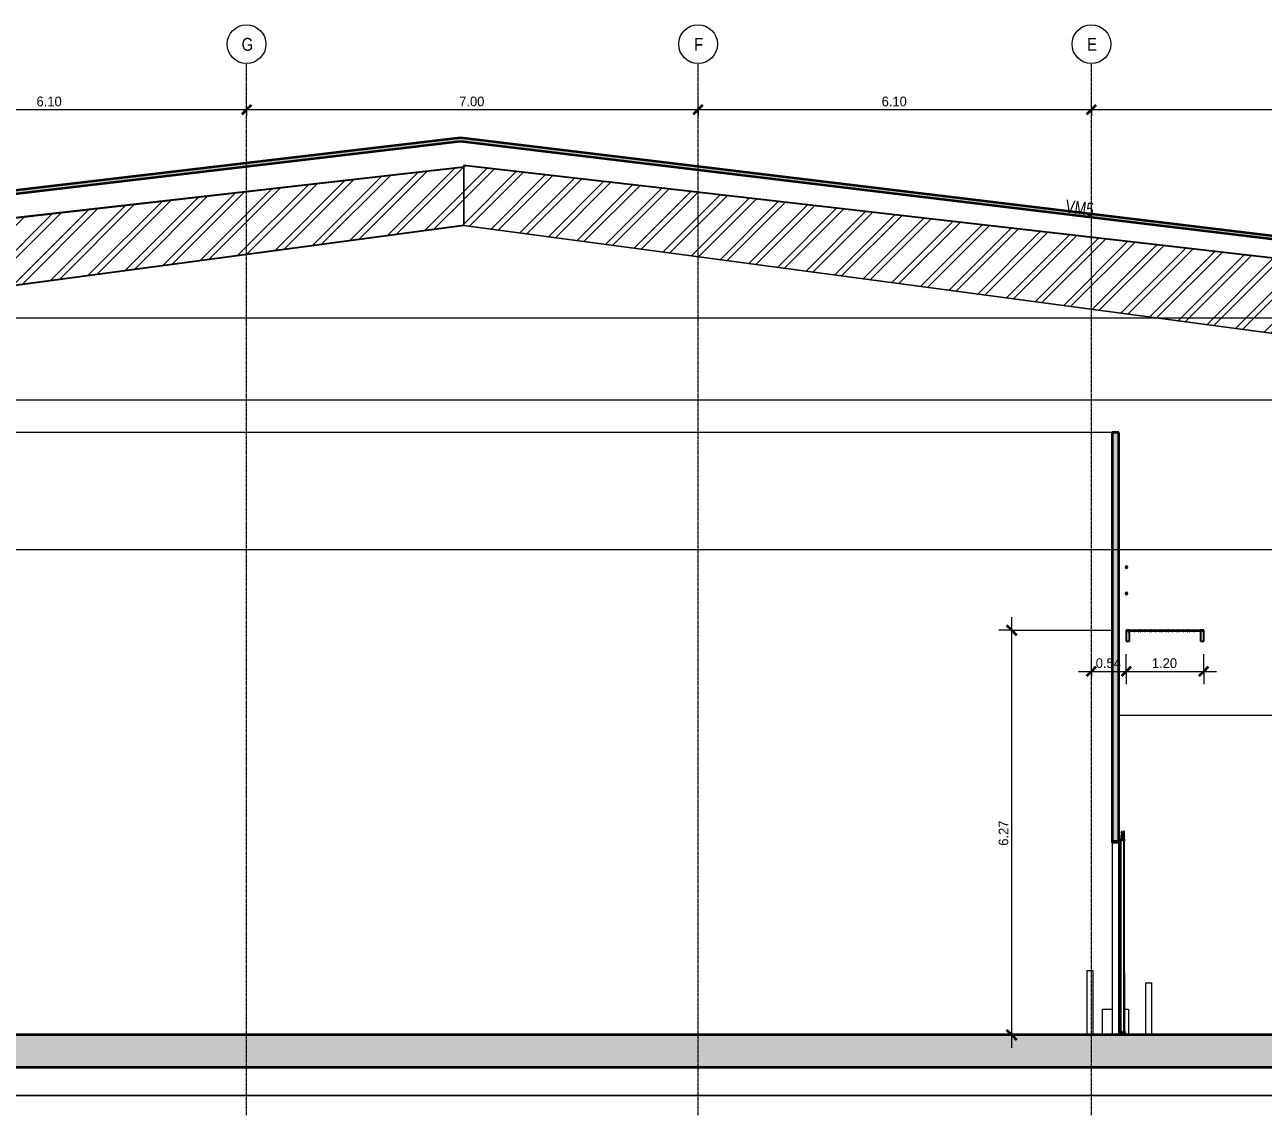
# Model space of a CAD drawing. Header units: centimetres. Extents: x -6646 to 16699, y -115 to 1717.
# Drawn here: x 3428 to 5347, y -30 to 1659 of the extents above; entities that cross this region are included whole.
import ezdxf

# ---------------------------------------------------------------- set-up
doc = ezdxf.new("R2010")
doc.units = ezdxf.units.CM
doc.linetypes.add('Centre', pattern=[3.175, 0.635, -0.475, 1.59, -0.475])
doc.linetypes.add('Grid Line', pattern=[2.2225, 1.27, -0.3175, 0.3175, -0.3175])
for name, color, linetype, lineweight in [('A-ANNO-DIMS', 7, 'Continuous', 9), ('A-ANNO-DIMS-100', 7, 'Continuous', 9), ('A-CLNG', 7, 'Continuous', 9), ('A-DOOR', 7, 'Continuous', 9), ('A-FLOR', 7, 'Continuous', 9), ('A-FLOR-HRAL', 7, 'Continuous', 9), ('A-FLOR-LEVL', 7, 'Continuous', 9), ('A-FLOR-PATT', 7, 'Continuous', 35), ('A-GENM', 7, 'Continuous', 9), ('A-ROOF', 7, 'Continuous', 9), ('A-ROOF-PATT', 7, 'Continuous', 35), ('A-WALL', 7, 'Continuous', 9), ('A-WALL-PATT', 7, 'Continuous', 35), ('C-BLDG-PADS', 7, 'Continuous', 9), ('I-WALL', 7, 'Continuous', 9), ('S-BEAM', 7, 'Continuous', 9), ('S-BEAM-IDEN', 7, 'Continuous', 18), ('S-GRID', 7, 'Continuous', 9), ('S-GRID-IDEN', 7, 'Continuous', 9)]:
    doc.layers.add(name, color=color, linetype=linetype, lineweight=lineweight)
doc.styles.add('Century Gothic_1', font='GOTHIC.TTF', dxfattribs={"height": 15})
doc.styles.add('Century Gothic_2', font='GOTHIC.TTF', dxfattribs={"width": 0.8, "height": 20})
doc.styles.add('Saira Condensed', font='SairaCondensed-Regular.ttf', dxfattribs={"height": 20})
doc.dimstyles.new('FCA_N_Cotas_E100', dxfattribs={"dimscale": 30.48, "dimtxt": 15.662524, "dimasz": 0.492126, "dimexe": 0.656168, "dimexo": 0.656168, "dimgap": 0.032808, "dimtad": 1, "dimlfac": 0.01, "dimrnd": 0.01, "dimzin": 0, "dimdsep": 46, "dimtxsty": 'Century Gothic_1', "dimblk1": 'OBLIQUE', "dimblk2": 'OBLIQUE', "dimsah": 1, "dimcen": 0.09, "dimdle": 0.656168, "dimadec": 3, "dimazin": 2, "dimtfac": 1, "dimtdec": 4, "dimtix": 1, "dimtmove": 0, "dimatfit": 3, "dimfxl": 1, "dimtvp": 1, "dimtolj": 1, "dimtzin": 0, "dimarcsym": 2})
pattern_1 = [(45, (8239.84, 0), (-25.14472, 25.14472), []), (45, (8239.84, 38.1), (-25.14472, 25.14472), [])]

# ---------------------------------------------------------------- blocks, each defined once
blk = doc.blocks.new('Doors-Door-sets- LAHET-LAH010005 - 2_10 x 3_00-1584137-Elevación Eje 21')
at = {"layer": 'A-DOOR', "color": 254, "true_color": 0xe5e5e5}
for p, q in [((-3112.3, 403.8), (-3113.1, 402.3)), ((-3112.3, 405), (-3112.7, 405)), ((-3112.7, 405), (-3112.7, 404.5)), ((-3112.7, 404.5), (-3112.3, 404.5)), ((-3112.6, 402.3), (-3111.8, 403.8)), ((-3112.3, 406), (-3112.3, 403.8)), ((-3111.8, 406), (-3112.3, 406)), ((-3111.8, 403.8), (-3111.8, 406)), ((-3110.4, 405), (-3111.8, 405)), ((-3111.8, 404.5), (-3110.4, 404.5)), ((-3108.8, 406.6), (-3110.4, 405.9)), ((-3110.4, 405.9), (-3110.4, 403.6)), ((-3110.2, 403.5), (-3108.9, 403)), ((-3108.8, 406.6), (-3108.8, 403.2)), ((-3126.8, 392.1), (-3126.8, 94)), ((-3126.7, 392), (-3126.7, 392.2)), ((-3116.2, 392), (-3116.2, 392.2)), ((-3116.1, 394.9), (-3116.1, 97.5)), ((-3116.1, 94), (-3116.1, 392.1)), ((-3115.1, 393.6), (-3115.1, 97.5)), ((-3115, 393.8), (-3115, 396)), ((-3113.6, 393.4), (-3113.6, 190.1)), ((-3113.1, 395.7), (-3113.4, 395.7)), ((-3113.1, 402.3), (-3113.1, 396.6)), ((-3113.1, 395.4), (-3113.1, 395.7)), ((-3113.1, 395.4), (-3113.1, 395.7)), ((-3112.6, 398.6), (-3112.6, 402.3)), ((-3108, 398.6), (-3112.6, 398.6)), ((-3109.4, 398.6), (-3109.4, 400.5)), ((-3108.4, 395.7), (-3108.4, 395.4)), ((-3108.1, 395.7), (-3108.4, 395.7)), ((-3108, 400.5), (-3108.1, 400.5)), ((-3108.1, 395.7), (-3108.1, 395.8)), ((-3108, 400.5), (-3108, 398.6)), ((-3108, 396.6), (-3108, 398.6)), ((-3107.8, 396.4), (-3107.9, 396.4)), ((-3107.6, 394.9), (-3107.6, 394.7)), ((-3107.6, 190.1), (-3107.6, 394.9)), ((-3115.6, 97.5), (-3115.1, 97.5)), ((-3113.6, 97.5), (-3115.1, 97.5)), ((-3113.6, 99), (-3113.6, 99.5)), ((-3113.6, 97.5), (-3113.6, 97.6)), ((-3106.9, 96.5), (-3108.5, 94.9)), ((-3106, 96.5), (-3106.9, 96.5)), ((-3104.1, 94.9), (-3106, 96.5)), ((-3108.5, 94.9), (-3108.5, 94)), ((-3108.2, 94), (-3108.2, 94.6)), ((-3108.2, 94.6), (-3104.4, 94.6)), ((-3104.4, 94.6), (-3104.4, 94)), ((-3104.1, 94), (-3104.1, 94.9))]:
    blk.add_line(p, q, dxfattribs=at)
at = {"layer": 'A-DOOR', "color": 254, "lineweight": 25, "true_color": 0xcccccc}
for p, q in [((-3112.4, 408.1), (-3112.4, 407.2)), ((-3110.9, 403.7), (-3112.3, 402.5)), ((-3111.4, 408.3), (-3112.2, 408.3)), ((-3112.2, 407.1), (-3109, 407.1)), ((-3112.1, 407.5), (-3112.1, 408.1)), ((-3112.1, 408.1), (-3111.4, 408.1)), ((-3108.9, 407.5), (-3112.1, 407.5)), ((-3111.4, 408.1), (-3111.4, 408.3)), ((-3110.4, 403.7), (-3110.9, 403.7)), ((-3109, 402.5), (-3110.4, 403.7)), ((-3108.9, 408.3), (-3109.5, 408.3)), ((-3109.5, 408.3), (-3109.5, 408.1)), ((-3109.5, 408.1), (-3108.9, 408.1)), ((-3108.8, 403.5), (-3109, 402.5)), ((-3108.9, 408.7), (-3108.9, 408.3)), ((-3108.9, 408.1), (-3108.9, 407.5)), ((-3108.8, 406.9), (-3108.8, 403.5)), ((-3108.4, 409), (-3108.7, 409)), ((-3108, 407.1), (-3108.2, 408.8)), ((-3108, 402.8), (-3108, 407.1)), ((-3126.5, 397), (-3126.8, 396)), ((-3126.8, 396), (-3126.8, 392.1)), ((-3126.7, 396), (-3126.4, 397)), ((-3126.7, 392.2), (-3126.7, 396)), ((-3126.7, 392), (-3116.2, 392)), ((-3116.3, 392.1), (-3126.6, 392.1)), ((-3126.4, 397), (-3126.5, 397)), ((-3116.3, 401), (-3116.4, 401)), ((-3116.4, 401), (-3116.2, 400)), ((-3116.1, 400), (-3116.3, 401)), ((-3116.2, 400), (-3116.2, 392.2)), ((-3116.1, 392.1), (-3116.1, 400)), ((-3113.6, 396.1), (-3115.1, 396.1)), ((-3115.1, 393.6), (-3113.6, 393.6)), ((-3115, 396), (-3113.7, 396)), ((-3113.7, 393.8), (-3115, 393.8)), ((-3113.7, 396), (-3113.7, 393.8)), ((-3113.6, 396.5), (-3113.6, 395.1)), ((-3113.6, 395.3), (-3113.6, 396.1)), ((-3112.9, 395), (-3113.6, 395.3)), ((-3113.6, 395.1), (-3113.4, 395.1)), ((-3113.6, 394.5), (-3112.9, 394.8)), ((-3113.4, 394.6), (-3113.6, 394.6)), ((-3113.6, 394.6), (-3113.6, 393.4)), ((-3113.6, 393.6), (-3113.6, 394.5)), ((-3113.5, 393.3), (-3113.4, 393.3)), ((-3107.8, 396.6), (-3113.4, 396.6)), ((-3113.4, 395.8), (-3113.4, 396.4)), ((-3113.1, 395.8), (-3113.4, 395.8)), ((-3113.4, 395.4), (-3113.4, 395.7)), ((-3113.4, 395.7), (-3113.1, 395.7)), ((-3107.7, 395.4), (-3113.4, 395.4)), ((-3113.4, 395.4), (-3113.4, 97.9)), ((-3112.7, 395.4), (-3113.4, 395.4)), ((-3113.4, 395.1), (-3113.4, 395.2)), ((-3113.4, 395.2), (-3112.8, 395.2)), ((-3113.4, 394.4), (-3113.4, 394.6)), ((-3112.8, 394.4), (-3113.4, 394.4)), ((-3113.4, 393.3), (-3113.4, 394.3)), ((-3113.4, 394.3), (-3113.2, 394.3)), ((-3113.3, 396.4), (-3108.2, 396.4)), ((-3113.2, 394.3), (-3113.2, 393.8)), ((-3113.2, 393.8), (-3113, 393.6)), ((-3113.1, 395.7), (-3113.1, 395.8)), ((-3113, 394.2), (-3113, 394.3)), ((-3113, 394.3), (-3112.9, 394.2)), ((-3113, 393.8), (-3113, 394.2)), ((-3112.9, 393.7), (-3113, 393.8)), ((-3112.9, 394.2), (-3112.8, 394.3)), ((-3112.8, 394.3), (-3112.8, 394.2)), ((-3112.8, 394.2), (-3112.7, 394.3)), ((-3112.7, 395.2), (-3112.7, 394.5)), ((-3112.4, 400.9), (-3112.6, 400.7)), ((-3112.6, 394.4), (-3112.6, 395.3)), ((-3112.5, 400.5), (-3108.1, 400.5)), ((-3112.3, 402.5), (-3112.4, 402.5)), ((-3112.4, 402.5), (-3112.4, 400.9)), ((-3108.1, 395.8), (-3108.4, 395.8)), ((-3108.4, 395.8), (-3108.4, 395.7)), ((-3108.4, 395.7), (-3108.1, 395.7)), ((-3108.3, 400.9), (-3108, 402.8)), ((-3108.1, 400.7), (-3108.3, 400.9)), ((-3108.1, 396.4), (-3108.1, 395.8)), ((-3108, 395.8), (-3108, 396.3)), ((-3107.9, 396.4), (-3107.8, 396.4)), ((-3107.7, 396.3), (-3107.7, 394.7)), ((-3107.7, 97.9), (-3107.7, 395.4)), ((-3107.6, 394.9), (-3107.6, 396.4)), ((-3107.6, 394.7), (-3107.6, 394.9)), ((-3113.7, 190.1), (-3113.7, 100.1)), ((-3113.4, 190.1), (-3113.7, 190.1)), ((-3113.4, 100.1), (-3113.4, 190.1)), ((-3107.4, 190.1), (-3107.7, 190.1)), ((-3107.7, 190.1), (-3107.7, 100.1)), ((-3107.4, 100.1), (-3107.4, 190.1)), ((-3113.7, 100.1), (-3113.4, 100.1)), ((-3113.3, 97.5), (-3113.7, 94.5)), ((-3113.6, 100.7), (-3113.6, 99.5)), ((-3113.6, 99.5), (-3113.4, 99.5)), ((-3113.4, 99), (-3113.6, 99)), ((-3113.6, 99), (-3113.6, 97.6)), ((-3113.4, 100.8), (-3113.5, 100.8)), ((-3113.4, 99.8), (-3113.4, 100.8)), ((-3113.2, 99.8), (-3113.4, 99.8)), ((-3113.4, 99.5), (-3113.4, 99.7)), ((-3113.4, 99.7), (-3112.8, 99.7)), ((-3113.4, 98.9), (-3113.4, 99)), ((-3112.8, 98.9), (-3113.4, 98.9)), ((-3113.4, 98.4), (-3113.4, 98.7)), ((-3113.4, 98.7), (-3112.7, 98.7)), ((-3113.1, 98.4), (-3113.4, 98.4)), ((-3113.4, 97.7), (-3113.4, 98.3)), ((-3113.4, 98.3), (-3113.1, 98.3)), ((-3113.4, 97.9), (-3107.7, 97.9)), ((-3113.4, 97.5), (-3107.8, 97.5)), ((-3108.2, 97.7), (-3113.3, 97.7)), ((-3110.6, 97.5), (-3113.3, 97.5)), ((-3113.3, 94.8), (-3112.8, 97.1)), ((-3113, 100.5), (-3113.2, 100.3)), ((-3113.2, 100.3), (-3113.2, 99.8)), ((-3113.1, 98.3), (-3113.1, 98.4)), ((-3113, 100.3), (-3112.9, 100.4)), ((-3113, 99.9), (-3113, 100.3)), ((-3112.9, 99.9), (-3113, 99.8)), ((-3113, 99.8), (-3113, 99.9)), ((-3112.8, 99.8), (-3112.9, 99.9)), ((-3112.7, 99.8), (-3112.8, 99.9)), ((-3112.8, 99.9), (-3112.8, 99.8)), ((-3112.8, 97.1), (-3112.8, 95.4)), ((-3112.7, 99.6), (-3112.7, 98.9)), ((-3112.6, 98.8), (-3112.6, 99.7)), ((-3111.4, 97.3), (-3112.6, 97.3)), ((-3112.6, 97.3), (-3110.6, 97.3)), ((-3112.6, 95.4), (-3112.6, 97)), ((-3112.5, 97.1), (-3111.4, 97.1)), ((-3110.6, 97.3), (-3110.6, 97.5)), ((-3108.1, 98.4), (-3108.4, 98.4)), ((-3108.4, 98.4), (-3108.4, 98.3)), ((-3108.4, 98.3), (-3108.1, 98.3)), ((-3107, 97.3), (-3108.2, 95.7)), ((-3108.1, 98.3), (-3108.1, 97.7)), ((-3107.6, 97.5), (-3108.1, 97.5)), ((-3108.1, 97.5), (-3108.1, 97.3)), ((-3108.1, 97.3), (-3107, 97.3)), ((-3108, 97.8), (-3108, 98.3)), ((-3107.8, 97.7), (-3107.9, 97.7)), ((-3107.9, 95.5), (-3106.5, 97.3)), ((-3107.7, 100.1), (-3107.4, 100.1)), ((-3107.7, 99.4), (-3107.7, 97.8)), ((-3107.6, 100.1), (-3107.6, 97.5)), ((-3107.6, 99.2), (-3107.6, 99.4)), ((-3107.6, 97.7), (-3107.6, 99.2)), ((-3107.2, 98.1), (-3107.2, 99.7)), ((-3106.5, 97.3), (-3107.2, 98.1))]:
    blk.add_line(p, q, dxfattribs=at)
for centre, radius, start, end in [((-3112.2, 408.1), 0.141, 90, 180), ((-3112.2, 407.2), 0.141, 180, 270), ((-3109, 406.9), 0.212, 0, 90), ((-3108.7, 408.8), 0.208, 89.3533, 198.3162), ((-3108.4, 408.8), 0.198, 8.9726, 89.3533), ((-3126.7, 392.1), 0.1, 180, 270), ((-3126.6, 392.2), 0.1, 180.0256, 270), ((-3116.3, 392.2), 0.1, 270, 359.9875), ((-3116.2, 392.1), 0.1, 270, 0), ((-3114.8, 394.9), 1.28, 102.9983, 257.0017), ((-3114.8, 394.9), 1.13, 103.4892, 256.5108), ((-3113.4, 396.5), 0.156, 90, 180), ((-3113.5, 393.4), 0.0939, 180, 270), ((-3113.3, 396.4), 0.0607, 90.0822, 180), ((-3113.1, 395.7), 0.0575, 264.523, 360), ((-3113, 393.7), 0.0599, 210.3449, 59.6551), ((-3113, 394.9), 0.15, 285.2981, 74.7019), ((-3112.8, 395.2), 0.0612, 360, 90), ((-3112.8, 394.5), 0.0612, 270, 0), ((-3112.7, 395.3), 0.1, 0, 90), ((-3112.7, 394.4), 0.104, 255.1831, 0), ((-3112.5, 400.6), 0.103, 133.3468, 270), ((-3108.4, 395.7), 0.0565, 180, 269.6364), ((-3108.2, 396.4), 0.057, 0.1818, 90.0822), ((-3108.1, 400.6), 0.0991, 270, 46.6532), ((-3108.1, 395.8), 0.146, 269.6364, 359.776), ((-3107.9, 396.3), 0.0508, 90, 179.776), ((-3107.8, 396.4), 0.196, 0, 90), ((-3107.8, 396.3), 0.0499, 0.1202, 90), ((-3107.7, 394.7), 0.05, 163.6477, 346.3523), ((-3113.5, 100.7), 0.0939, 90, 180), ((-3113.4, 97.6), 0.156, 180, 270), ((-3113.3, 97.7), 0.0607, 180, 269.9178), ((-3113.1, 98.4), 0.0575, 0, 95.477), ((-3113, 100.4), 0.0599, 300.3449, 149.6551), ((-3112.8, 99.6), 0.0612, 0, 90), ((-3112.8, 98.9), 0.0612, 270, 0), ((-3112.6, 97.1), 0.2, 90, 180), ((-3112.6, 97.1), 0.2, 90, 180), ((-3112.7, 99.7), 0.104, 360, 104.8169), ((-3112.7, 98.8), 0.1, 270, 360), ((-3112.3, 96.9), 0.255, 121.7199, 148.2801), ((-3111.4, 97.2), 0.1, 270, 90), ((-3108.4, 98.4), 0.0565, 90.3636, 180), ((-3108.2, 97.7), 0.057, 269.9178, 359.8182), ((-3108.1, 98.3), 0.146, 0.224, 90.3636), ((-3107.9, 97.8), 0.0508, 180.224, 270), ((-3107.8, 97.8), 0.0499, 270, 359.8798), ((-3107.8, 97.7), 0.196, 270, 0), ((-3107.7, 99.4), 0.05, 13.6477, 196.3523), ((-3107.6, 99.7), 0.4, 0, 90), ((-3113.3, 94.4), 0.4, 165, 90), ((-3113.3, 94.4), 0.35, 0, 180), ((-3113.3, 94.4), 0.35, 180, 0), ((-3112.7, 95.4), 0.1, 180, 0), ((-3108.1, 95.6), 0.2, 149.2065, 330.7935)]:
    blk.add_arc(centre, radius, start, end, dxfattribs=at)
at = {"layer": 'A-DOOR', "color": 254, "true_color": 0xe5e5e5}
for points, knots in [([(-3126.7, 392), (-3126.7, 392), (-3126.7, 392), (-3126.8, 392), (-3126.8, 392), (-3126.8, 392), (-3126.8, 392), (-3126.8, 392.1), (-3126.8, 392.1), (-3126.8, 392.1), (-3126.8, 392.1)], [-1, -1, -1, -1, -0.833333, -0.666667, -0.5, -0.416667, -0.333333, -0.25, -0.166667, 0, 0, 0, 0]), ([(-3126.6, 392.1), (-3126.6, 392.1), (-3126.6, 392.1), (-3126.6, 392.1), (-3126.7, 392.1), (-3126.7, 392.2), (-3126.7, 392.2), (-3126.7, 392.2), (-3126.7, 392.2), (-3126.7, 392.2)], [0, 0, 0, 0, 0.1666667, 0.3333333, 0.4583333, 0.5833333, 0.6666667, 0.75, 0.8333333, 0.8333333, 0.8333333, 0.8333333]), ([(-3116.2, 392.2), (-3116.2, 392.2), (-3116.2, 392.2), (-3116.2, 392.2), (-3116.2, 392.2), (-3116.2, 392.1), (-3116.2, 392.1), (-3116.3, 392.1), (-3116.3, 392.1), (-3116.3, 392.1)], [0.1666667, 0.1666667, 0.1666667, 0.1666667, 0.25, 0.3333333, 0.4166667, 0.5, 0.6666667, 0.8333333, 1, 1, 1, 1]), ([(-3116.2, 392), (-3116.2, 392), (-3116.1, 392), (-3116.1, 392), (-3116.1, 392), (-3116.1, 392), (-3116.1, 392), (-3116.1, 392.1), (-3116.1, 392.1), (-3116.1, 392.1), (-3116.1, 392.1)], [0, 0, 0, 0, 0.166667, 0.333333, 0.458333, 0.583333, 0.666667, 0.75, 0.833333, 1, 1, 1, 1]), ([(-3115.1, 393.6), (-3115.2, 393.7), (-3115.3, 393.7), (-3115.5, 393.8), (-3115.6, 393.9), (-3115.7, 394), (-3115.8, 394.2), (-3115.9, 394.3), (-3116, 394.4), (-3116, 394.6), (-3116.1, 394.7), (-3116.1, 394.9), (-3116.1, 395.1), (-3116, 395.2), (-3116, 395.4), (-3115.9, 395.5), (-3115.8, 395.6), (-3115.7, 395.8), (-3115.6, 395.9), (-3115.5, 396), (-3115.3, 396.1), (-3115.2, 396.1), (-3115.1, 396.1)], [0, 0, 0, 0, 0.090909, 0.136364, 0.181818, 0.227273, 0.272727, 0.318182, 0.363636, 0.409091, 0.454545, 0.5, 0.545455, 0.590909, 0.636364, 0.681818, 0.727273, 0.772727, 0.818182, 0.863636, 0.909091, 1, 1, 1, 1]), ([(-3113.6, 396.5), (-3113.6, 396.5), (-3113.6, 396.5), (-3113.6, 396.5), (-3113.6, 396.6), (-3113.5, 396.6), (-3113.5, 396.6), (-3113.5, 396.6), (-3113.5, 396.6), (-3113.5, 396.6), (-3113.4, 396.6), (-3113.4, 396.6), (-3113.4, 396.6)], [-1, -1, -1, -1, -0.833333, -0.75, -0.666667, -0.583333, -0.5, -0.416667, -0.333333, -0.25, -0.166667, 0, 0, 0, 0]), ([(-3113.1, 395.7), (-3113.1, 395.7), (-3113.1, 395.7), (-3113.1, 395.7), (-3113.1, 395.7), (-3113.1, 395.7), (-3113.1, 395.7), (-3113.1, 395.7)], [-1, -1, -1, -1, -0.785714, -0.642857, -0.5, -0.285714, 0, 0, 0, 0]), ([(-3108.4, 395.7), (-3108.4, 395.7), (-3108.4, 395.7), (-3108.4, 395.7), (-3108.4, 395.7), (-3108.4, 395.7), (-3108.4, 395.7), (-3108.4, 395.7)], [-1, -1, -1, -1, -0.666667, -0.5, -0.333333, -0.166667, 0, 0, 0, 0]), ([(-3108, 395.8), (-3108, 395.8), (-3108, 395.8), (-3108, 395.8), (-3108, 395.8), (-3108, 395.7), (-3108, 395.7), (-3108, 395.7), (-3108, 395.7), (-3108.1, 395.7), (-3108.1, 395.7), (-3108.1, 395.7), (-3108.1, 395.7)], [-1, -1, -1, -1, -0.857143, -0.714286, -0.642857, -0.571429, -0.5, -0.428571, -0.357143, -0.285714, -0.142857, 0, 0, 0, 0]), ([(-3107.9, 396.4), (-3107.9, 396.4), (-3108, 396.4), (-3108, 396.4), (-3108, 396.4)], [-0.75, -0.75, -0.75, -0.75, -0.5, -0.3333333, -0.3333333, -0.3333333, -0.3333333]), ([(-3107.8, 396.6), (-3107.8, 396.6), (-3107.7, 396.6), (-3107.7, 396.6), (-3107.7, 396.6), (-3107.6, 396.6), (-3107.6, 396.6), (-3107.6, 396.6), (-3107.6, 396.5), (-3107.6, 396.5), (-3107.6, 396.5), (-3107.6, 396.5), (-3107.6, 396.5), (-3107.6, 396.4)], [-1, -1, -1, -1, -0.833333, -0.75, -0.666667, -0.583333, -0.5, -0.416667, -0.375, -0.333333, -0.25, -0.166667, 0, 0, 0, 0]), ([(-3107.7, 396.4), (-3107.7, 396.4), (-3107.7, 396.4), (-3107.8, 396.4), (-3107.8, 396.4), (-3107.8, 396.4)], [-0.625, -0.625, -0.625, -0.625, -0.4583333, -0.25, 0, 0, 0, 0]), ([(-3107.6, 394.7), (-3107.6, 394.7), (-3107.6, 394.7), (-3107.6, 394.6), (-3107.7, 394.6), (-3107.7, 394.6), (-3107.7, 394.6), (-3107.7, 394.7), (-3107.7, 394.7), (-3107.7, 394.7), (-3107.7, 394.7)], [-1, -1, -1, -1, -0.9134615, -0.8269231, -0.6923077, -0.5384615, -0.4230769, -0.3076923, -0.2307692, -0.1538462, -0.1538462, -0.1538462, -0.1538462])]:
    blk.add_open_spline(points, degree=3, knots=knots, dxfattribs=at)
for points in [[(-3113.3, 396.4), (-3113.3, 396.4), (-3113.3, 396.4), (-3113.4, 396.4), (-3113.4, 396.4), (-3113.4, 396.4), (-3113.4, 396.4)], [(-3108.1, 396.4), (-3108.1, 396.4), (-3108.1, 396.4), (-3108.2, 396.4), (-3108.2, 396.4)]]:
    blk.add_open_spline(points, degree=3, dxfattribs=at)
blk = doc.blocks.new('RVR_Bolardo proteccion-01 - RVR_Bolardo proteccion-01-1960200-Elevación Eje 21')
at = {"layer": 'A-GENM', "color": 254, "true_color": 0xe5e5e5}
for p, q in [((-3075, 174.5), (-3075, 95)), ((-3075, 174.5), (-3069.9, 174.5)), ((-3069.9, 174.5), (-3064.9, 174.5)), ((-3064.9, 95), (-3064.9, 174.5)), ((-3079.5, 95), (-3060.4, 95)), ((-3079.5, 95), (-3079.5, 94)), ((-3060.4, 95), (-3060.4, 94))]:
    blk.add_line(p, q, dxfattribs=at)
blk = doc.blocks.new('RVR_Bolardo - RVR_Bolardo-1693657-Elevación Eje 21')
at = {"layer": 'A-GENM', "color": 254, "true_color": 0xe5e5e5}
for p, q in [((-3165.9, 193.5), (-3165.9, 95)), ((-3165.9, 193.5), (-3160.8, 193.5)), ((-3160.8, 193.5), (-3155.8, 193.5)), ((-3155.8, 95), (-3155.8, 193.5)), ((-3171.2, 95), (-3150.5, 95)), ((-3171.2, 94), (-3171.2, 95)), ((-3150.5, 95), (-3150.5, 94))]:
    blk.add_line(p, q, dxfattribs=at)
blk = doc.blocks.new('PQ_RVR_ARQ-01_ZZ_ZZ_MO_T_A_rvt-2-Elevación Eje 21')
at = {"layer": 'A-ROOF-PATT', "lineweight": 9, "true_color": 0xeaeaea}
blk.add_hatch(color=254, dxfattribs=at).paths.add_polyline_path([(-2160.9, 1240.2), (-2160.9, 1245.2), (-4136.8, 1483.4), (-6109.6, 1250.8), (-6109.6, 1245.8), (-4136.8, 1478.4), (-2201.9, 1245.1)])
at = {"layer": 'A-WALL-PATT', "lineweight": 9, "true_color": 0xeaeaea}
blk.add_hatch(color=254, dxfattribs=at).paths.add_polyline_path([(-3116.8, 394), (-3116.4, 394), (-3116.4, 1027), (-3126.4, 1027), (-3126.4, 394)])
at = {"layer": 'A-CLNG', "color": 254, "lineweight": 18, "true_color": 0xe5e5e5}
for p, q in [((-3126.4, 1027), (-5882.7, 1027)), ((-2380.8, 588.8), (-3116.4, 588.8))]:
    blk.add_line(p, q, dxfattribs=at)
at = {"layer": 'A-FLOR', "color": 254, "lineweight": 35, "true_color": 0xcccccc}
for p, q in [((-270.8, 94), (-5918.3, 94)), ((-5918.3, 44), (-270.8, 44))]:
    blk.add_line(p, q, dxfattribs=at)
at = {"layer": 'A-ROOF', "color": 254, "lineweight": 35, "true_color": 0xcccccc}
for p, q in [((-4136.8, 1483.4), (-6109.6, 1250.8)), ((-6109.6, 1245.8), (-4136.8, 1478.4)), ((-2160.9, 1245.2), (-4136.8, 1483.4)), ((-4136.8, 1478.4), (-2160.9, 1240.2))]:
    blk.add_line(p, q, dxfattribs=at)
at = {"layer": 'A-WALL', "color": 254, "true_color": 0xcccccc}
for p, q in [((-3141.4, 94), (-3141.4, 134)), ((-3141.4, 134), (-3126.7, 134)), ((-3116.2, 134), (-3115.6, 134)), ((-3107.4, 134), (-3101.4, 134)), ((-3101.4, 134), (-3101.4, 94))]:
    blk.add_line(p, q, dxfattribs=at)
at = {"layer": 'C-BLDG-PADS', "color": 254, "lineweight": 18, "true_color": 0xdadada}
blk.add_line((-270.8, 0), (-5918.3, 0), dxfattribs=at)
at = {"layer": 'I-WALL', "color": 254, "lineweight": 35, "true_color": 0xcccccc}
for p, q in [((-3116.4, 1027), (-3126.4, 1027)), ((-3126.4, 1027), (-3126.4, 394)), ((-3116.4, 394), (-3116.4, 1027)), ((-3126.4, 394), (-3116.4, 394))]:
    blk.add_line(p, q, dxfattribs=at)
at = {"layer": 'I-WALL', "color": 254, "true_color": 0xcccccc}
for p, q in [((-3126.4, 392.1), (-3126.4, 394)), ((-3116.4, 394), (-3116.4, 392.1))]:
    blk.add_line(p, q, dxfattribs=at)
at = {"layer": 'A-DOOR', "color": 254, "lineweight": 70, "true_color": 0xdadada}
blk.add_blockref('Doors-Door-sets- LAHET-LAH010005 - 2_10 x 3_00-1584137-Elevación Eje 21', (0, 0), dxfattribs=at)
at = {"layer": 'A-GENM', "color": 254, "lineweight": 70, "true_color": 0xdadada}
for name in ['RVR_Bolardo - RVR_Bolardo-1693657-Elevación Eje 21', 'RVR_Bolardo proteccion-01 - RVR_Bolardo proteccion-01-1960200-Elevación Eje 21']:
    blk.add_blockref(name, (0, 0), dxfattribs=at)
blk = doc.blocks.new('M_RVR_Grating - 1_12 x 1_00-1794256-Elevación Eje 21')
at = {"layer": 'A-GENM', "color": 8, "true_color": 0x808080}
for p, q in [((-2984.7, 720.8), (-3104.7, 720.8)), ((-3104.7, 719.8), (-2984.7, 719.8))]:
    blk.add_line(p, q, dxfattribs=at)
at = {"layer": 'A-GENM', "lineweight": 25}
for p, q in [((-3099.7, 720.8), (-3104.7, 720.8)), ((-3104.7, 720.8), (-3104.7, 703.8)), ((-3104.7, 720.5), (-3104.7, 720.1)), ((-2984.7, 720.5), (-3104.7, 720.5)), ((-3104.7, 720.1), (-2984.7, 720.1)), ((-3101.9, 720.8), (-3102.2, 720.8)), ((-3102.2, 720.8), (-3102.2, 718.7)), ((-3102.2, 718.7), (-3101.9, 718.7)), ((-3101.9, 718.7), (-3101.9, 720.8)), ((-3099.7, 703.8), (-3099.7, 720.8)), ((-3098.6, 720.8), (-3098.9, 720.8)), ((-3098.9, 720.8), (-3098.9, 718.7)), ((-3098.9, 718.7), (-3098.6, 718.7)), ((-3098.6, 718.7), (-3098.6, 720.8)), ((-3095.3, 720.8), (-3095.6, 720.8)), ((-3095.6, 720.8), (-3095.6, 718.7)), ((-3095.6, 718.7), (-3095.3, 718.7)), ((-3095.3, 718.7), (-3095.3, 720.8)), ((-3092, 720.8), (-3092.3, 720.8)), ((-3092.3, 720.8), (-3092.3, 718.7)), ((-3092.3, 718.7), (-3092, 718.7)), ((-3092, 718.7), (-3092, 720.8)), ((-3088.7, 720.8), (-3089, 720.8)), ((-3089, 720.8), (-3089, 718.7)), ((-3089, 718.7), (-3088.7, 718.7)), ((-3088.7, 718.7), (-3088.7, 720.8)), ((-3085.4, 720.8), (-3085.7, 720.8)), ((-3085.7, 720.8), (-3085.7, 718.7)), ((-3085.7, 718.7), (-3085.4, 718.7)), ((-3085.4, 718.7), (-3085.4, 720.8)), ((-3082.1, 720.8), (-3082.4, 720.8)), ((-3082.4, 720.8), (-3082.4, 718.7)), ((-3082.4, 718.7), (-3082.1, 718.7)), ((-3082.1, 718.7), (-3082.1, 720.8)), ((-3078.8, 720.8), (-3079.1, 720.8)), ((-3079.1, 720.8), (-3079.1, 718.7)), ((-3079.1, 718.7), (-3078.8, 718.7)), ((-3078.8, 718.7), (-3078.8, 720.8)), ((-3075.5, 720.8), (-3075.8, 720.8)), ((-3075.8, 720.8), (-3075.8, 718.7)), ((-3075.8, 718.7), (-3075.5, 718.7)), ((-3075.5, 718.7), (-3075.5, 720.8)), ((-3072.2, 720.8), (-3072.5, 720.8)), ((-3072.5, 720.8), (-3072.5, 718.7)), ((-3072.5, 718.7), (-3072.2, 718.7)), ((-3072.2, 718.7), (-3072.2, 720.8)), ((-3068.9, 720.8), (-3069.2, 720.8)), ((-3069.2, 720.8), (-3069.2, 718.7)), ((-3069.2, 718.7), (-3068.9, 718.7)), ((-3068.9, 718.7), (-3068.9, 720.8)), ((-3065.6, 720.8), (-3065.9, 720.8)), ((-3065.9, 720.8), (-3065.9, 718.7)), ((-3065.9, 718.7), (-3065.6, 718.7)), ((-3065.6, 718.7), (-3065.6, 720.8)), ((-3062.3, 720.8), (-3062.6, 720.8)), ((-3062.6, 720.8), (-3062.6, 718.7)), ((-3062.6, 718.7), (-3062.3, 718.7)), ((-3062.3, 718.7), (-3062.3, 720.8)), ((-3059, 720.8), (-3059.3, 720.8)), ((-3059.3, 720.8), (-3059.3, 718.7)), ((-3059.3, 718.7), (-3059, 718.7)), ((-3059, 718.7), (-3059, 720.8)), ((-3055.7, 720.8), (-3056, 720.8)), ((-3056, 720.8), (-3056, 718.7)), ((-3056, 718.7), (-3055.7, 718.7)), ((-3055.7, 718.7), (-3055.7, 720.8)), ((-3052.4, 720.8), (-3052.7, 720.8)), ((-3052.7, 720.8), (-3052.7, 718.7)), ((-3052.7, 718.7), (-3052.4, 718.7)), ((-3052.4, 718.7), (-3052.4, 720.8)), ((-3049.1, 720.8), (-3049.4, 720.8)), ((-3049.4, 720.8), (-3049.4, 718.7)), ((-3049.4, 718.7), (-3049.1, 718.7)), ((-3049.1, 718.7), (-3049.1, 720.8)), ((-3045.8, 720.8), (-3046.1, 720.8)), ((-3046.1, 720.8), (-3046.1, 718.7)), ((-3046.1, 718.7), (-3045.8, 718.7)), ((-3045.8, 718.7), (-3045.8, 720.8)), ((-3042.5, 720.8), (-3042.8, 720.8)), ((-3042.8, 720.8), (-3042.8, 718.7)), ((-3042.8, 718.7), (-3042.5, 718.7)), ((-3042.5, 718.7), (-3042.5, 720.8)), ((-3039.2, 720.8), (-3039.5, 720.8)), ((-3039.5, 720.8), (-3039.5, 718.7)), ((-3039.5, 718.7), (-3039.2, 718.7)), ((-3039.2, 718.7), (-3039.2, 720.8)), ((-3035.9, 720.8), (-3036.2, 720.8)), ((-3036.2, 720.8), (-3036.2, 718.7)), ((-3036.2, 718.7), (-3035.9, 718.7)), ((-3035.9, 718.7), (-3035.9, 720.8)), ((-3032.6, 720.8), (-3032.9, 720.8)), ((-3032.9, 720.8), (-3032.9, 718.7)), ((-3032.9, 718.7), (-3032.6, 718.7)), ((-3032.6, 718.7), (-3032.6, 720.8)), ((-3029.3, 720.8), (-3029.6, 720.8)), ((-3029.6, 720.8), (-3029.6, 718.7)), ((-3029.6, 718.7), (-3029.3, 718.7)), ((-3029.3, 718.7), (-3029.3, 720.8)), ((-3026, 720.8), (-3026.3, 720.8)), ((-3026.3, 720.8), (-3026.3, 718.7)), ((-3026.3, 718.7), (-3026, 718.7)), ((-3026, 718.7), (-3026, 720.8)), ((-3022.7, 720.8), (-3023, 720.8)), ((-3023, 720.8), (-3023, 718.7)), ((-3023, 718.7), (-3022.7, 718.7)), ((-3022.7, 718.7), (-3022.7, 720.8)), ((-3019.4, 720.8), (-3019.7, 720.8)), ((-3019.7, 720.8), (-3019.7, 718.7)), ((-3019.7, 718.7), (-3019.4, 718.7)), ((-3019.4, 718.7), (-3019.4, 720.8)), ((-3016.1, 720.8), (-3016.4, 720.8)), ((-3016.4, 720.8), (-3016.4, 718.7)), ((-3016.4, 718.7), (-3016.1, 718.7)), ((-3016.1, 718.7), (-3016.1, 720.8)), ((-3012.8, 720.8), (-3013.1, 720.8)), ((-3013.1, 720.8), (-3013.1, 718.7)), ((-3013.1, 718.7), (-3012.8, 718.7)), ((-3012.8, 718.7), (-3012.8, 720.8)), ((-3009.5, 720.8), (-3009.8, 720.8)), ((-3009.8, 720.8), (-3009.8, 718.7)), ((-3009.8, 718.7), (-3009.5, 718.7)), ((-3009.5, 718.7), (-3009.5, 720.8)), ((-3006.2, 720.8), (-3006.5, 720.8)), ((-3006.5, 720.8), (-3006.5, 718.7)), ((-3006.5, 718.7), (-3006.2, 718.7)), ((-3006.2, 718.7), (-3006.2, 720.8)), ((-3002.9, 720.8), (-3003.2, 720.8)), ((-3003.2, 720.8), (-3003.2, 718.7)), ((-3003.2, 718.7), (-3002.9, 718.7)), ((-3002.9, 718.7), (-3002.9, 720.8)), ((-2999.6, 720.8), (-2999.9, 720.8)), ((-2999.9, 720.8), (-2999.9, 718.7)), ((-2999.9, 718.7), (-2999.6, 718.7)), ((-2999.6, 718.7), (-2999.6, 720.8)), ((-2996.3, 720.8), (-2996.6, 720.8)), ((-2996.6, 720.8), (-2996.6, 718.7)), ((-2996.6, 718.7), (-2996.3, 718.7)), ((-2996.3, 718.7), (-2996.3, 720.8)), ((-2993, 720.8), (-2993.3, 720.8)), ((-2993.3, 720.8), (-2993.3, 718.7)), ((-2993.3, 718.7), (-2993, 718.7)), ((-2993, 718.7), (-2993, 720.8)), ((-2989.7, 720.8), (-2990, 720.8)), ((-2990, 720.8), (-2990, 718.7)), ((-2990, 718.7), (-2989.7, 718.7)), ((-2989.7, 718.7), (-2989.7, 720.8)), ((-2984.7, 720.8), (-2989.7, 720.8)), ((-2989.7, 720.8), (-2989.7, 703.8)), ((-2984.7, 703.8), (-2984.7, 720.8)), ((-2984.7, 720.1), (-2984.7, 720.5)), ((-3104.7, 703.8), (-3099.7, 703.8)), ((-2989.7, 703.8), (-2984.7, 703.8))]:
    blk.add_line(p, q, dxfattribs=at)
blk = doc.blocks.new('Railings 49 - Railings 41-1808007-Elevación Eje 21')
at = {"layer": 'A-FLOR-HRAL', "lineweight": 25}
for centre, start, end in [((-3104.5, 818.3), 90, 270), ((-3104.5, 818.3), 270, 90), ((-3104.5, 777.6), 90, 270), ((-3104.5, 777.6), 270, 90)]:
    blk.add_arc(centre, 1.5, start, end, dxfattribs=at)
blk = doc.blocks.new('Grid - 3mm-1819951-Elevación Eje 21')
at = {"layer": 'S-GRID-IDEN', "color": 253, "true_color": 0xaaaaaa}
blk.add_circle((-1330.8, 1628.7), 30, dxfattribs=at)
blk = doc.blocks.new('DIMBLOCK32-Elevación Eje 21')
at = {"layer": 'A-ANNO-DIMS-100'}
for p, q in [((3161.3, 1527.3), (3161.3, 1547.3)), ((3771.6, 1527.3), (3771.6, 1547.3)), ((3161.3, 1527.3), (3771.6, 1527.3)), ((3161.3, 1527.3), (3161.3, 1517.9)), ((3771.6, 1527.3), (3771.6, 1517.9))]:
    blk.add_line(p, q, dxfattribs=at)
at = {"layer": 'A-ANNO-DIMS-100', "lineweight": 35}
for p, q in [((3161.3, 1527.3), (3153.8, 1519.8)), ((3161.3, 1527.3), (3168.8, 1534.8)), ((3771.6, 1527.3), (3764.1, 1519.8)), ((3771.6, 1527.3), (3779.1, 1534.8))]:
    blk.add_line(p, q, dxfattribs=at)
at = {"layer": 'A-ANNO-DIMS-100', "color": 0, "insert": (3446.1, 1547.5), "char_height": 15, "width": 48.927, "attachment_point": 1, "line_spacing_factor": 0.984502, "style": 'Century Gothic_1'}
blk.add_mtext('6.10', dxfattribs=at)
blk = doc.blocks.new('_Oblique')
at = {"color": 0, "linetype": 'ByBlock', "lineweight": -2}
blk.add_line((-0.5, -0.5), (0.5, 0.5), dxfattribs=at)
blk = doc.blocks.new('DIMBLOCK33-Elevación Eje 21')
at = {"layer": 'A-ANNO-DIMS-100'}
for p, q in [((3771.6, 1527.3), (3771.6, 1547.3)), ((4471.6, 1527.3), (4471.6, 1547.3)), ((3771.6, 1527.3), (4471.6, 1527.3)), ((3771.6, 1527.3), (3771.6, 1517.9)), ((4471.6, 1527.3), (4471.6, 1517.9))]:
    blk.add_line(p, q, dxfattribs=at)
at = {"layer": 'A-ANNO-DIMS-100', "lineweight": 35}
for p, q in [((3771.6, 1527.3), (3764.1, 1519.8)), ((3771.6, 1527.3), (3779.1, 1534.8)), ((4471.6, 1527.3), (4464.1, 1519.8)), ((4471.6, 1527.3), (4479.1, 1534.8))]:
    blk.add_line(p, q, dxfattribs=at)
at = {"layer": 'A-ANNO-DIMS-100', "color": 0, "insert": (4101.2, 1547.5), "char_height": 15, "width": 48.927, "attachment_point": 1, "line_spacing_factor": 0.984502, "style": 'Century Gothic_1'}
blk.add_mtext('7.00', dxfattribs=at)
blk = doc.blocks.new('DIMBLOCK34-Elevación Eje 21')
at = {"layer": 'A-ANNO-DIMS-100'}
for p, q in [((4471.6, 1527.3), (4471.6, 1547.3)), ((5081.2, 1527.3), (5081.2, 1547.3)), ((4471.6, 1527.3), (5081.2, 1527.3)), ((4471.6, 1527.3), (4471.6, 1517.9)), ((5081.2, 1527.3), (5081.2, 1517.9))]:
    blk.add_line(p, q, dxfattribs=at)
at = {"layer": 'A-ANNO-DIMS-100', "lineweight": 35}
for p, q in [((4471.6, 1527.3), (4464.1, 1519.8)), ((4471.6, 1527.3), (4479.1, 1534.8)), ((5081.2, 1527.3), (5073.7, 1519.8)), ((5081.2, 1527.3), (5088.7, 1534.8))]:
    blk.add_line(p, q, dxfattribs=at)
at = {"layer": 'A-ANNO-DIMS-100', "color": 0, "insert": (4756, 1547.5), "char_height": 15, "width": 48.927, "attachment_point": 1, "line_spacing_factor": 0.984502, "style": 'Century Gothic_1'}
blk.add_mtext('6.10', dxfattribs=at)
blk = doc.blocks.new('DIMBLOCK35-Elevación Eje 21')
at = {"layer": 'A-ANNO-DIMS-100'}
for p, q in [((5081.2, 1527.3), (5081.2, 1547.3)), ((5691.2, 1527.3), (5691.2, 1547.3)), ((5081.2, 1527.3), (5691.2, 1527.3)), ((5081.2, 1527.3), (5081.2, 1517.9)), ((5691.2, 1527.3), (5691.2, 1517.9))]:
    blk.add_line(p, q, dxfattribs=at)
at = {"layer": 'A-ANNO-DIMS-100', "lineweight": 35}
for p, q in [((5081.2, 1527.3), (5073.7, 1519.8)), ((5081.2, 1527.3), (5088.7, 1534.8)), ((5691.2, 1527.3), (5683.7, 1519.8)), ((5691.2, 1527.3), (5698.7, 1534.8))]:
    blk.add_line(p, q, dxfattribs=at)
at = {"layer": 'A-ANNO-DIMS-100', "color": 0, "insert": (5365.8, 1547.5), "char_height": 15, "width": 48.927, "attachment_point": 1, "line_spacing_factor": 0.984502, "style": 'Century Gothic_1'}
blk.add_mtext('6.10', dxfattribs=at)
blk = doc.blocks.new('DIMBLOCK43-Elevación Eje 21')
at = {"layer": 'A-ANNO-DIMS-100'}
for p, q in [((4957.6, 74), (4957.6, 740.8)), ((4957.6, 720.8), (4937.6, 720.8)), ((4957.6, 720.8), (5115.2, 720.8)), ((4957.6, 94), (4937.6, 94)), ((4957.6, 94), (4967, 94))]:
    blk.add_line(p, q, dxfattribs=at)
at = {"layer": 'A-ANNO-DIMS-100', "lineweight": 35}
for p, q in [((4957.6, 720.8), (4950.1, 728.3)), ((4957.6, 720.8), (4965.1, 713.3)), ((4957.6, 94), (4950.1, 101.5)), ((4957.6, 94), (4965.1, 86.5))]:
    blk.add_line(p, q, dxfattribs=at)
at = {"layer": 'A-ANNO-DIMS-100', "color": 0, "insert": (4937.3, 387), "char_height": 15, "width": 48.927, "attachment_point": 1, "rotation": 90, "line_spacing_factor": 0.984502, "style": 'Century Gothic_1'}
blk.add_mtext('6.27', dxfattribs=at)
blk = doc.blocks.new('DIMBLOCK44-Elevación Eje 21')
at = {"layer": 'A-ANNO-DIMS-100'}
for p, q in [((5081.2, 657.1), (5081.2, 677.1)), ((5135.2, 657.1), (5135.2, 683.8)), ((5061.2, 657.1), (5135.2, 657.1)), ((5081.2, 657.1), (5081.2, 647.7)), ((5135.2, 657.1), (5135.2, 637.1))]:
    blk.add_line(p, q, dxfattribs=at)
at = {"layer": 'A-ANNO-DIMS-100', "lineweight": 35}
for p, q in [((5081.2, 657.1), (5073.7, 649.6)), ((5081.2, 657.1), (5088.7, 664.6)), ((5135.2, 657.1), (5127.7, 649.6)), ((5135.2, 657.1), (5142.7, 664.6))]:
    blk.add_line(p, q, dxfattribs=at)
at = {"layer": 'A-ANNO-DIMS-100', "color": 0, "insert": (5087.8, 677.4), "char_height": 15, "width": 48.927, "attachment_point": 1, "line_spacing_factor": 0.984502, "style": 'Century Gothic_1'}
blk.add_mtext('0.54', dxfattribs=at)
blk = doc.blocks.new('DIMBLOCK45-Elevación Eje 21')
at = {"layer": 'A-ANNO-DIMS-100'}
for p, q in [((5135.2, 657.1), (5135.2, 683.8)), ((5255.2, 657.1), (5255.2, 683.8)), ((5135.2, 657.1), (5275.2, 657.1)), ((5135.2, 657.1), (5135.2, 637.1)), ((5255.2, 657.1), (5255.2, 637.1))]:
    blk.add_line(p, q, dxfattribs=at)
at = {"layer": 'A-ANNO-DIMS-100', "lineweight": 35}
for p, q in [((5135.2, 657.1), (5127.7, 649.6)), ((5135.2, 657.1), (5142.7, 664.6)), ((5255.2, 657.1), (5247.7, 649.6)), ((5255.2, 657.1), (5262.7, 664.6))]:
    blk.add_line(p, q, dxfattribs=at)
at = {"layer": 'A-ANNO-DIMS-100', "color": 0, "insert": (5174.8, 677.4), "char_height": 15, "width": 48.927, "attachment_point": 1, "line_spacing_factor": 0.984502, "style": 'Century Gothic_1'}
blk.add_mtext('1.20', dxfattribs=at)

msp = doc.modelspace()

# ---------------------------------------------------------------- hatches: boundary and pattern name
at = {"layer": 'A-FLOR-PATT', "lineweight": 9, "true_color": 0x9a9a9a}
msp.add_hatch(color=253, dxfattribs=at).paths.add_polyline_path([(7958.021, 44), (7983.825, 44), (7983.825, 94), (2152.126, 94), (2152.126, 44), (7924.069, 44)])
at = {"layer": 'S-BEAM', "true_color": 0xc0c0c0}
h = msp.add_hatch(dxfattribs=at)
h.set_pattern_fill('FP_6', color=9, style=0, pattern_type=2)
h.set_pattern_definition(pattern_1)
h.paths.add_polyline_path([(6037.986, 1219.91), (6037.986, 1220.496), (4108.337, 1441.149), (4108.337, 1440.564), (5872.499, 1238.833)])
h = msp.add_hatch(dxfattribs=at)
h.set_pattern_fill('FP_7', color=9, style=0, pattern_type=2)
h.set_pattern_definition(pattern_1)
h.paths.add_polyline_path([(6037.986, 1090.342), (6037.986, 1219.91), (4108.337, 1440.564), (4108.337, 1347.841), (6036.403, 1090.553)])
h = msp.add_hatch(dxfattribs=at)
h.set_pattern_fill('FP_7', color=9, style=0, pattern_type=2)
h.set_pattern_definition(pattern_1)
h.paths.add_polyline_path([(2166.779, 1218.304), (4108.337, 1438.183), (4108.337, 1438.769), (2166.779, 1218.89)])
h = msp.add_hatch(dxfattribs=at)
h.set_pattern_fill('FP_7', color=9, style=0, pattern_type=2)
h.set_pattern_definition(pattern_1)
h.paths.add_polyline_path([(2166.779, 1088.746), (4108.337, 1348.072), (4108.337, 1438.183), (2166.779, 1218.304), (2166.779, 1191.206)])
h = msp.add_hatch(dxfattribs=at)
h.set_pattern_fill('FP_7', color=9, style=0, pattern_type=2)
h.set_pattern_definition(pattern_1)
h.paths.add_polyline_path([(2166.779, 1088.159), (4108.337, 1347.485), (4108.337, 1348.072), (2166.779, 1088.746)])
h = msp.add_hatch(dxfattribs=at)
h.set_pattern_fill('FP_16', color=9, style=0, pattern_type=2)
h.set_pattern_definition(pattern_1)
h.paths.add_polyline_path([(6037.986, 1089.755), (6037.986, 1090.342), (4108.337, 1347.841), (4108.337, 1347.254), (5872.499, 1111.838)])

# ---------------------------------------------------------------- linework, layer by layer
at = {"layer": 'A-FLOR', "lineweight": 35}
for p, q in [((5992.143, 94), (2214.464, 94)), ((2421.52, 44), (7914.069, 44))]:
    msp.add_line(p, q, dxfattribs=at)
at = {"layer": 'A-FLOR-LEVL', "color": 253, "linetype": 'Centre', "true_color": 0xaaaaaa}
for p, q in [((1748.581, 1204.505), (8449.159, 1204.505)), ((1748.581, 1077.508), (8449.159, 1077.508)), ((8449.159, 845.103), (1748.581, 845.103)), ((1748.581, 94), (8449.159, 94)), ((1748.581, 0), (8449.159, 0))]:
    msp.add_line(p, q, dxfattribs=at)
at = {"layer": 'S-BEAM'}
for p, q in [((4108.337, 1440.564), (4108.337, 1441.149)), ((6037.986, 1220.496), (4108.337, 1441.149)), ((4108.337, 1438.769), (4108.337, 1440.564)), ((4108.337, 1440.564), (6037.986, 1219.91)), ((4108.337, 1438.769), (2166.779, 1218.89)), ((2166.779, 1218.304), (4108.337, 1438.183)), ((4108.337, 1438.183), (4108.337, 1438.769)), ((4108.337, 1438.183), (4108.337, 1348.072)), ((4108.337, 1348.072), (4108.337, 1438.183)), ((4108.337, 1348.072), (2166.779, 1088.746)), ((4108.337, 1347.485), (2170.786, 1088.694)), ((4108.337, 1348.072), (4108.337, 1347.485)), ((4108.337, 1347.254), (4108.337, 1347.841)), ((6037.986, 1090.342), (4108.337, 1347.841)), ((6037.986, 1089.755), (4108.337, 1347.254))]:
    msp.add_line(p, q, dxfattribs=at)
at = {"layer": 'S-GRID', "color": 253, "linetype": 'Grid Line', "true_color": 0xaaaaaa}
for p, q in [((3771.58, -30.48), (3771.58, 1598.719)), ((4471.58, -30.48), (4471.58, 1598.719)), ((5081.176, -30.48), (5081.176, 1598.719))]:
    msp.add_line(p, q, dxfattribs=at)

# ---------------------------------------------------------------- block references
at = {"lineweight": 5}
msp.add_blockref('PQ_RVR_ARQ-01_ZZ_ZZ_MO_T_A_rvt-2-Elevación Eje 21', (8239.838, 0), dxfattribs=at)
at = {"layer": 'A-FLOR-HRAL', "lineweight": 25}
msp.add_blockref('Railings 49 - Railings 41-1808007-Elevación Eje 21', (8239.838, 0), dxfattribs=at)
at = {"layer": 'A-GENM', "color": 8, "true_color": 0x808080}
msp.add_blockref('M_RVR_Grating - 1_12 x 1_00-1794256-Elevación Eje 21', (8239.838, 0), dxfattribs=at)
at = {"layer": 'S-GRID-IDEN', "color": 253, "true_color": 0xaaaaaa}
for p in [(5102.353, 0), (5802.353, 0), (6411.949, 0)]:
    msp.add_blockref('Grid - 3mm-1819951-Elevación Eje 21', p, dxfattribs=at)

# ---------------------------------------------------------------- texts
at = {"layer": 'S-BEAM-IDEN', "lineweight": 9, "insert": (5042.536, 1387.87), "char_height": 20, "width": 60.2869, "attachment_point": 1, "rotation": 352.399158, "style": 'Century Gothic_2'}
msp.add_mtext('VM5', dxfattribs=at)
at = {"layer": 'S-GRID-IDEN', "color": 253, "true_color": 0xaaaaaa, "char_height": 20, "attachment_point": 1, "style": 'Saira Condensed'}
for s, insert, width in [('G', (3764.006, 1638.398), 17.63712), ('F', (4465.306, 1638.398), 14.43037), ('E', (5074.602, 1638.398), 15.23206)]:
    msp.add_mtext(s, dxfattribs=dict(at, insert=insert, width=width))

# ---------------------------------------------------------------- dimensions: what is measured, and where the dimension line sits
at = {"layer": 'A-ANNO-DIMS'}
for base, p1, p2, override, picture, middle in [((3771.58, 1527.286), (3161.299, 1537.892), (3771.58, 1537.892), {"dimpost": '<>', "dimfxl": 610.280405}, 'DIMBLOCK32-Elevación Eje 21', (3466.439, 1536.163)), ((4471.58, 1527.286), (3771.58, 1537.892), (4471.58, 1537.892), {"dimpost": '<>', "dimfxl": 700}, 'DIMBLOCK33-Elevación Eje 21', (4121.58, 1536.163)), ((5081.176, 1527.286), (4471.58, 1537.892), (5081.176, 1537.892), {"dimpost": '<>', "dimfxl": 609.596326}, 'DIMBLOCK34-Elevación Eje 21', (4776.378, 1536.163)), ((5691.176, 1527.286), (5081.176, 1537.892), (5691.176, 1537.892), {"dimpost": '<>', "dimfxl": 610}, 'DIMBLOCK35-Elevación Eje 21', (5386.176, 1536.163)), ((5135.162, 657.142), (5081.176, 667.749), (5135.162, 703.807), {"dimpost": '<>', "dimfxl": 64.921186}, 'DIMBLOCK44-Elevación Eje 21', (5108.169, 666.019)), ((5255.162, 657.142), (5135.162, 703.807), (5255.162, 703.807), {"dimpost": '<>', "dimfxl": 120}, 'DIMBLOCK45-Elevación Eje 21', (5195.162, 666.019))]:
    dim = msp.add_linear_dim(base=base, p1=p1, p2=p2, dimstyle='FCA_N_Cotas_E100', override=override, dxfattribs=at)
    dim.commit()
    dim.dimension.update_dxf_attribs({"geometry": picture, "text_midpoint": middle})
dim = msp.add_linear_dim(base=(4957.561, 720.807), p1=(4946.954, 94), p2=(5135.162, 720.807), angle=90, dimstyle='FCA_N_Cotas_E100', override={"dimpost": '<>', "dimfxl": 654.453867}, dxfattribs=at)
dim.commit()
dim.dimension.update_dxf_attribs({"geometry": 'DIMBLOCK43-Elevación Eje 21', "text_midpoint": (4948.683, 407.404)})

doc.saveas('drawing.dxf')
